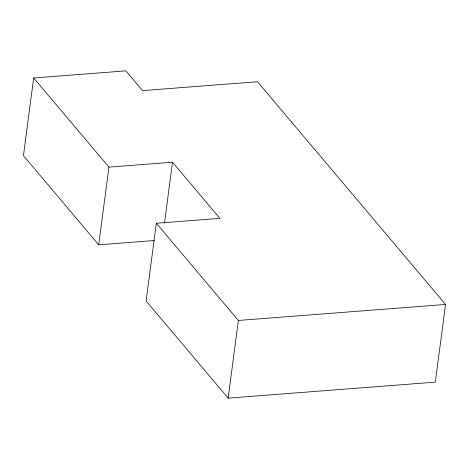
<?xml version="1.0" encoding="UTF-8"?>
<svg xmlns="http://www.w3.org/2000/svg" width="469" height="469" viewBox="0 0 469 469"><rect width="100%" height="100%" fill="white"/><g stroke="black" fill="none" stroke-linecap="round" stroke-linejoin="round"><path stroke-width="0.7" d="M33.674 77.977L108.937 167.128L172.504 162.221L219.897 218.361L156.329 223.267L146.099 300.946L228.145 398.134L435.326 382.147L445.55 304.469L257.522 81.735L142.523 90.611L125.85 70.866L33.674 77.977L23.45 155.655L98.707 244.806L154.33 240.515M98.707 244.806L108.937 167.128M164.472 223.203L172.504 162.221M228.145 398.134L238.375 320.456L156.329 223.267M238.375 320.456L445.55 304.469"/></g></svg>
